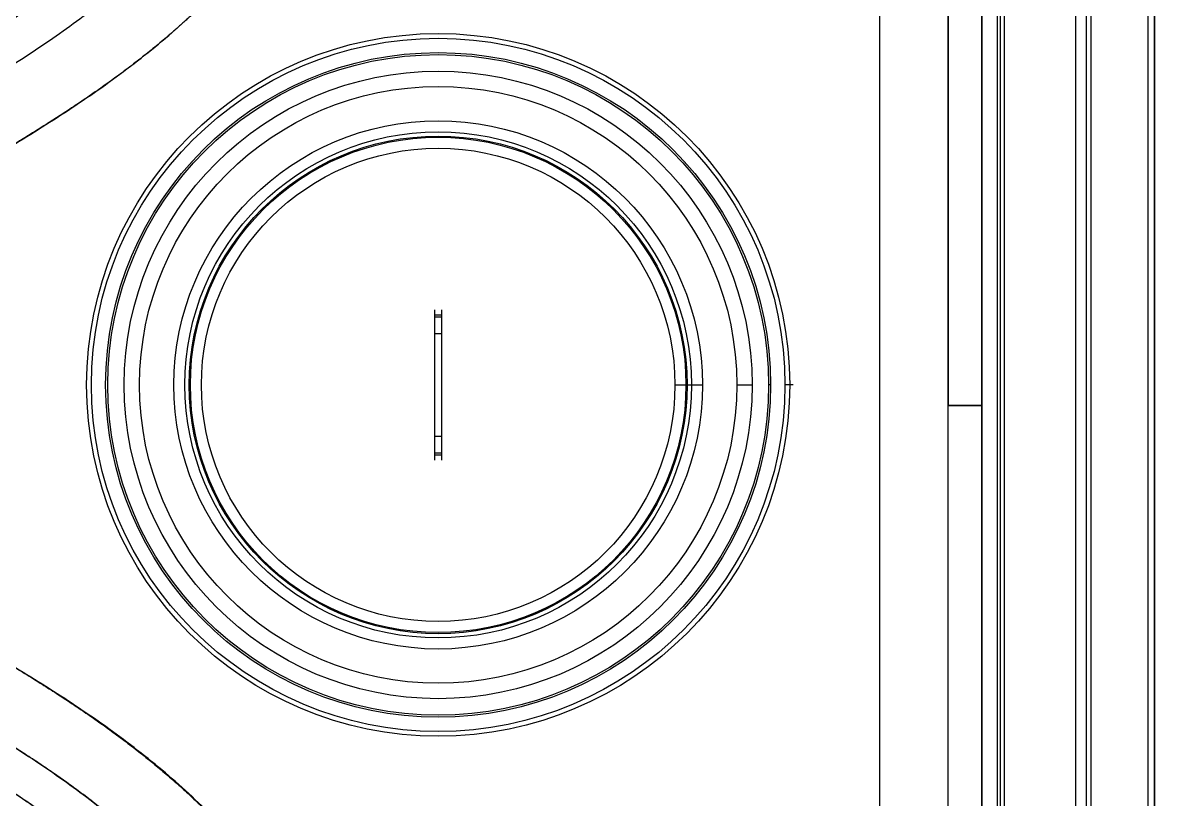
# Model space of a CAD drawing. Extents: x 956 to 1028, y 499 to 635.
# Drawn here: x 1011.64 to 1028.22, y 545.14 to 556.52 of the extents above; entities that cross this region are included whole.
import ezdxf

# ---------------------------------------------------------------- set-up
doc = ezdxf.new("R2010")
doc.units = 0
doc.header["$MEASUREMENT"] = 0
doc.layers.add('1', color=4, linetype='Continuous')

# ---------------------------------------------------------------- blocks, each defined once
blk = doc.blocks.new('2026 SX')
at = {"layer": '1', "color": 3}
for p, q in [((72.324, 5.922), (72.324, 71.442)), ((72.324, 71.442), (72.324, 5.922)), ((71.176, 11.729), (71.176, 65.635)), ((71.324, 65.635), (71.324, 11.729)), ((71.396, 11.729), (71.396, 65.635)), ((72.232, 11.729), (72.232, 65.635)), ((72.232, 11.729), (72.232, 65.635)), ((70.019, 48.43), (70.019, 28.934)), ((70.07, 28.934), (70.07, 48.43)), ((70.126, 48.43), (70.126, 28.934)), ((68.304, 32.491), (68.304, 44.873)), ((68.304, 32.491), (68.304, 44.873)), ((61.78, 40.009), (61.78, 40.086)), ((61.88, 40.009), (61.78, 40.009)), ((61.78, 39.985), (61.78, 40.009)), ((61.78, 39.985), (61.88, 39.985)), ((61.78, 39.736), (61.78, 39.985)), ((61.88, 40.086), (61.88, 40.009)), ((61.88, 40.009), (61.88, 39.985)), ((61.88, 39.985), (61.88, 39.736)), ((61.88, 39.736), (61.78, 39.736)), ((61.78, 38.234), (61.78, 39.736)), ((61.88, 39.736), (61.88, 38.234)), ((65.299, 38.985), (65.461, 38.985)), ((65.477, 38.985), (65.54, 38.985)), ((65.54, 38.985), (65.702, 38.985)), ((66.205, 38.985), (66.43, 38.985)), ((66.702, 38.985), (66.672, 38.985)), ((67.031, 38.985), (66.981, 38.985)), ((69.798, 38.682), (69.303, 38.682)), ((69.303, 38.682), (69.798, 38.682)), ((69.303, 32.235), (69.303, 38.682)), ((69.798, 38.682), (69.798, 28.934)), ((61.78, 38.234), (61.88, 38.234)), ((61.78, 37.985), (61.78, 38.234)), ((61.88, 38.234), (61.88, 37.985)), ((61.88, 37.985), (61.78, 37.985)), ((61.78, 37.958), (61.78, 37.985)), ((61.88, 37.985), (61.88, 37.958)), ((61.78, 37.958), (61.88, 37.958)), ((61.78, 37.881), (61.78, 37.958)), ((61.88, 37.958), (61.88, 37.881)), ((66.292, 37.866), (66.291, 37.865))]:
    blk.add_line(p, q, dxfattribs=at)
at = {"layer": '1', "color": 3, "flags": 128}
for points in [[(69.798, 38.682), (69.798, 43.556), (69.798, 48.43)], [(69.798, 48.43), (69.798, 43.556), (69.798, 38.682)], [(69.303, 38.682), (69.303, 41.906), (69.303, 45.129)], [(69.303, 45.129), (69.303, 41.906), (69.303, 38.682)], [(69.303, 32.235), (69.303, 35.458), (69.303, 38.682)], [(69.798, 28.934), (69.798, 33.808), (69.798, 38.682)]]:
    blk.add_lwpolyline(points, dxfattribs=at)
at = {"layer": '1', "color": 3}
for radius in [5.151, 5.081, 4.872, 4.842, 4.6, 4.375, 3.872, 3.71, 3.647, 3.631, 3.469]:
    blk.add_circle((61.83, 38.985), radius, dxfattribs=at)
for points, knots in [([(58.712, 47.375), (58.705, 47.363), (58.691, 47.339), (58.67, 47.305), (58.649, 47.271), (58.629, 47.239), (58.609, 47.208), (58.59, 47.177), (58.571, 47.148), (58.531, 47.087), (58.469, 46.996), (58.383, 46.873), (58.294, 46.751), (58.172, 46.592), (58.01, 46.394), (57.8, 46.157), (57.612, 45.96), (57.454, 45.805), (57.292, 45.651), (57.121, 45.496), (56.944, 45.345), (56.763, 45.194), (56.53, 45.009), (56.233, 44.786), (55.921, 44.565), (55.597, 44.345), (55.321, 44.165), (55.092, 44.019), (54.948, 43.928), (54.826, 43.853), (54.736, 43.797), (54.643, 43.74), (54.583, 43.703), (54.552, 43.684)], [0, 0, 0, 0, 0.010238, 0.020141, 0.029717, 0.03897, 0.047905, 0.056526, 0.064837, 0.072842, 0.108304, 0.142187, 0.175368, 0.208381, 0.271913, 0.333364, 0.393303, 0.422872, 0.45224, 0.510507, 0.540559, 0.56805, 0.62594, 0.684618, 0.744184, 0.8054, 0.868144, 0.898666, 0.933061, 0.948407, 0.966255, 0.983061, 1, 1, 1, 1]), ([(58.712, 47.375), (58.669, 47.303), (58.625, 47.232), (58.532, 47.088), (58.483, 47.016), (58.38, 46.869), (58.326, 46.794), (58.21, 46.641), (58.149, 46.564), (58.019, 46.406), (57.95, 46.326), (57.805, 46.164), (57.729, 46.082), (57.568, 45.917), (57.484, 45.834), (57.31, 45.668), (57.219, 45.584), (57.031, 45.418), (56.934, 45.336), (56.736, 45.172), (56.634, 45.091), (56.426, 44.931), (56.321, 44.852), (56.107, 44.697), (55.999, 44.62), (55.782, 44.47), (55.672, 44.396), (55.452, 44.25), (55.342, 44.178), (55.119, 44.036), (55.008, 43.966), (54.782, 43.825), (54.668, 43.755), (54.552, 43.684)], [0, 0, 0, 0, 0.0625, 0.0625, 0.125, 0.125, 0.1875, 0.1875, 0.25, 0.25, 0.3125, 0.3125, 0.375, 0.375, 0.4375, 0.4375, 0.5, 0.5, 0.5625, 0.5625, 0.625, 0.625, 0.6875, 0.6875, 0.75, 0.75, 0.8125, 0.8125, 0.875, 0.875, 0.9375, 0.9375, 1, 1, 1, 1]), ([(57.958, 45.56), (57.735, 45.322), (57.498, 45.096), (57.004, 44.67), (56.747, 44.468), (56.219, 44.084), (55.948, 43.901), (55.399, 43.548), (55.12, 43.378), (54.841, 43.209)], [0, 0, 0, 0, 0.25, 0.25, 0.5, 0.5, 0.75, 0.75, 1, 1, 1, 1]), ([(57.958, 45.56), (57.735, 45.322), (57.498, 45.096), (57.004, 44.67), (56.747, 44.468), (56.219, 44.084), (55.948, 43.901), (55.399, 43.548), (55.12, 43.378), (54.841, 43.209)], [0, 0, 0, 0, 0.25, 0.25, 0.5, 0.5, 0.75, 0.75, 1, 1, 1, 1]), ([(58.687, 44.878), (58.673, 44.864), (58.646, 44.834), (58.604, 44.79), (58.561, 44.746), (58.518, 44.702), (58.475, 44.658), (58.431, 44.615), (58.387, 44.571), (58.343, 44.528), (58.298, 44.485), (58.252, 44.441), (58.206, 44.398), (58.16, 44.355), (58.113, 44.313), (58.066, 44.27), (58.018, 44.227), (57.97, 44.185), (57.873, 44.101), (57.726, 43.975), (57.523, 43.811), (57.312, 43.647), (57.099, 43.489), (56.884, 43.334), (56.672, 43.187), (56.455, 43.042), (56.242, 42.903), (56.022, 42.763), (55.808, 42.629), (55.584, 42.492), (55.436, 42.402), (55.357, 42.354)], [0, 0, 0, 0, 0.014464, 0.02898, 0.04355, 0.058175, 0.072853, 0.087588, 0.102378, 0.117224, 0.132128, 0.147089, 0.162108, 0.177186, 0.192324, 0.207521, 0.222778, 0.238097, 0.253476, 0.314358, 0.376603, 0.44024, 0.505294, 0.56657, 0.629765, 0.690006, 0.752984, 0.812308, 0.876002, 0.934199, 1, 1, 1, 1]), ([(55.357, 42.354), (55.656, 42.535), (55.954, 42.718), (56.541, 43.096), (56.831, 43.293), (57.394, 43.706), (57.668, 43.923), (58.196, 44.381), (58.449, 44.623), (58.687, 44.878)], [0, 0, 0, 0, 0.25, 0.25, 0.5, 0.5, 0.75, 0.75, 1, 1, 1, 1]), ([(66.981, 38.985), (66.977, 38.985), (66.97, 38.985), (66.958, 38.985), (66.951, 38.985), (66.933, 38.985), (66.918, 38.985), (66.911, 38.985)], [0, 0, 0, 0, 0.124363, 0.246591, 0.497941, 0.749649, 1, 1, 1, 1]), ([(55.357, 35.01), (55.397, 34.986), (55.475, 34.939), (55.588, 34.869), (55.696, 34.803), (55.842, 34.713), (56.022, 34.6), (56.242, 34.459), (56.456, 34.319), (56.672, 34.173), (56.885, 34.025), (57.099, 33.87), (57.311, 33.711), (57.521, 33.547), (57.723, 33.382), (57.885, 33.245), (58.009, 33.136), (58.099, 33.055), (58.186, 32.975), (58.273, 32.893), (58.358, 32.812), (58.441, 32.73), (58.523, 32.648), (58.604, 32.565), (58.656, 32.509), (58.683, 32.481)], [0, 0, 0, 0, 0.033232, 0.064991, 0.095276, 0.124087, 0.187673, 0.247525, 0.310584, 0.371159, 0.434361, 0.495746, 0.560576, 0.624057, 0.686216, 0.747079, 0.775961, 0.804641, 0.83312, 0.861403, 0.889494, 0.917395, 0.94511, 0.972644, 1, 1, 1, 1]), ([(58.687, 32.486), (58.449, 32.741), (58.196, 32.983), (57.668, 33.441), (57.394, 33.658), (56.831, 34.071), (56.541, 34.268), (55.954, 34.646), (55.656, 34.829), (55.357, 35.01)], [0, 0, 0, 0, 0.25, 0.25, 0.5, 0.5, 0.75, 0.75, 1, 1, 1, 1]), ([(57.958, 31.804), (57.945, 31.817), (57.92, 31.844), (57.882, 31.884), (57.844, 31.924), (57.805, 31.963), (57.767, 32.001), (57.729, 32.04), (57.69, 32.077), (57.652, 32.115), (57.567, 32.196), (57.435, 32.32), (57.251, 32.482), (57.064, 32.64), (56.874, 32.793), (56.68, 32.942), (56.484, 33.088), (56.285, 33.23), (56.085, 33.368), (55.881, 33.505), (55.675, 33.638), (55.467, 33.771), (55.259, 33.9), (55.089, 34.005), (54.949, 34.089), (54.879, 34.131), (54.841, 34.155)], [0, 0, 0, 0, 0.014159, 0.028252, 0.04228, 0.056241, 0.070134, 0.083957, 0.097711, 0.111393, 0.125002, 0.187876, 0.25, 0.31254, 0.374998, 0.43717, 0.499996, 0.561713, 0.624996, 0.68604, 0.749999, 0.8125, 0.875001, 0.937501, 0.965707, 1, 1, 1, 1]), ([(54.841, 34.155), (55.12, 33.986), (55.399, 33.816), (55.948, 33.463), (56.219, 33.28), (56.747, 32.896), (57.004, 32.694), (57.498, 32.268), (57.735, 32.042), (57.958, 31.804)], [0, 0, 0, 0, 0.25, 0.25, 0.5, 0.5, 0.75, 0.75, 1, 1, 1, 1]), ([(54.551, 33.681), (54.581, 33.663), (54.642, 33.625), (54.732, 33.569), (54.822, 33.514), (54.944, 33.438), (55.09, 33.346), (55.319, 33.2), (55.596, 33.02), (55.92, 32.8), (56.232, 32.579), (56.529, 32.356), (56.763, 32.17), (56.943, 32.02), (57.12, 31.868), (57.291, 31.714), (57.453, 31.56), (57.611, 31.404), (57.8, 31.208), (58.01, 30.971), (58.172, 30.773), (58.294, 30.613), (58.383, 30.491), (58.469, 30.369), (58.537, 30.267), (58.59, 30.186), (58.629, 30.124), (58.67, 30.058), (58.698, 30.013), (58.712, 29.989)], [0, 0, 0, 0, 0.016943, 0.033751, 0.050324, 0.066948, 0.101352, 0.131872, 0.194622, 0.255842, 0.315412, 0.37409, 0.431981, 0.459472, 0.489521, 0.547785, 0.577152, 0.606719, 0.666654, 0.728102, 0.791629, 0.82464, 0.857819, 0.8917, 0.92716, 0.943476, 0.961031, 0.979859, 1, 1, 1, 1]), ([(54.552, 33.68), (54.668, 33.609), (54.782, 33.539), (55.008, 33.398), (55.119, 33.328), (55.342, 33.186), (55.452, 33.114), (55.672, 32.968), (55.782, 32.894), (55.999, 32.744), (56.107, 32.667), (56.321, 32.512), (56.426, 32.433), (56.634, 32.273), (56.736, 32.192), (56.934, 32.028), (57.031, 31.946), (57.219, 31.78), (57.31, 31.696), (57.484, 31.53), (57.568, 31.447), (57.729, 31.282), (57.805, 31.2), (57.95, 31.038), (58.019, 30.958), (58.149, 30.8), (58.21, 30.723), (58.326, 30.57), (58.38, 30.495), (58.483, 30.348), (58.532, 30.276), (58.625, 30.132), (58.669, 30.061), (58.712, 29.989)], [0, 0, 0, 0, 0.0625, 0.0625, 0.125, 0.125, 0.1875, 0.1875, 0.25, 0.25, 0.3125, 0.3125, 0.375, 0.375, 0.4375, 0.4375, 0.5, 0.5, 0.5625, 0.5625, 0.625, 0.625, 0.6875, 0.6875, 0.75, 0.75, 0.8125, 0.8125, 0.875, 0.875, 0.9375, 0.9375, 1, 1, 1, 1])]:
    blk.add_open_spline(points, degree=3, knots=knots, dxfattribs=at)

msp = doc.modelspace()

# ---------------------------------------------------------------- block references
at = {"layer": '1'}
msp.add_blockref('2026 SX', (955.896, 512.227), dxfattribs=at)

doc.saveas('drawing.dxf')
